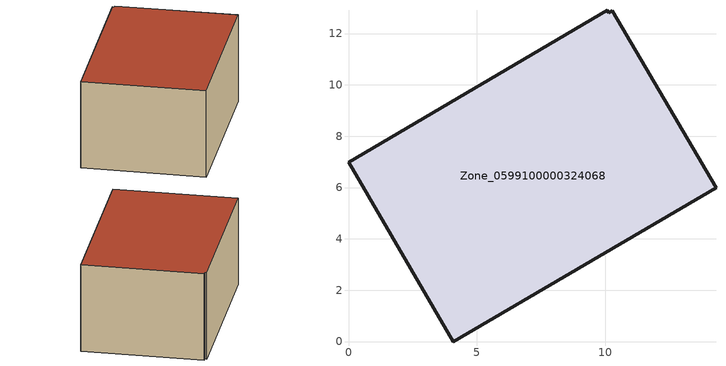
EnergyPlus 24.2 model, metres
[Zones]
Zone_0599100000324068
 floor ground (C_G): 10.28,12.88 14.32,6 4.09,0 0,6.99 10.08,12.9 10.14,12.8 z0
 wall outside (C_F): 4.09,0 14.32,6 10.28,12.88 10.14,12.8 10.08,12.9 0,6.99 4.09,0 z0:6.01
 roof outside (C_R): 14.32,6 10.28,12.88 10.14,12.8 10.08,12.9 0,6.99 4.09,0 z6.01
[BUILDING]
Pand.0599100000324068: North Axis=0; Terrain=City; Loads Convergence Tolerance Value=0.04; Temperature Convergence Tolerance Value=0.4; Solar Distribution=FullExterior; Maximum Number of Warmup Days=25; Minimum Number of Warmup Days=1
[Site:Location]
Rotterdam.The.Hague.AP_ZH_NLD Design_Conditions: Latitude=51.96; Longitude=4.45; Time Zone=1; Elevation=-4.5
[SITE:GROUNDTEMPERATURE:BUILDINGSURFACE]
18, 18, 18, 18, 18, 18, 18, 18, 18, 18, 18, 18
[MATERIAL] Thermal Absorptance=0.9; Solar Absorptance=0.7; Visible Absorptance=0.7
Name | Roughness | Thickness | Conductivity | Density | Specific Heat
G.D.1975-1991 | MediumSmooth | 0.15 | 0.288461 | 540 | 1210
F.D.1975-1991 | Rough | 0.3 | 0.230769 | 1920 | 840
R.D.1975-1991 | MediumRough | 0.2 | 0.153846 | 1500 | 1000
[CONSTRUCTION]
C_G: G.D.1975-1991
C_F: F.D.1975-1991
C_R: R.D.1975-1991
[ZONE]
Zone_0599100000324068: Type=1; Multiplier=1; Ceiling Height=Autocalculate; Volume=Autocalculate; Floor Area=autocalculate; Part of Total Floor Area=Yes
[ZONEINFILTRATION:DESIGNFLOWRATE]
Infil_Zone_0599100000324068: Zone or ZoneList or Space or SpaceList=Zone_0599100000324068; Schedule=AlwaysOn; Design Flow Rate Calculation Method=Flow/Area; Flow Rate per Floor Area=0.0042; Constant Term Coefficient=1; Temperature Term Coefficient=0; Velocity Term Coefficient=0; Velocity Squared Term Coefficient=0
[HVACTEMPLATE:ZONE:IDEALLOADSAIRSYSTEM]
Zone_0599100000324068: Maximum Heating Supply Air Temperature=50; Minimum Cooling Supply Air Temperature=13; Maximum Heating Supply Air Humidity Ratio=0.0156; Minimum Cooling Supply Air Humidity Ratio=0.0077; Heating Limit=NoLimit; Cooling Limit=NoLimit; Dehumidification Control Type=ConstantSensibleHeatRatio; Cooling Sensible Heat Ratio=0.7; Dehumidification Setpoint=60; Humidification Control Type=None; Humidification Setpoint=30; Outdoor Air Method=None; Outdoor Air Flow Rate per Person=0.00944; Outdoor Air Flow Rate per Zone Floor Area=0; Outdoor Air Flow Rate per Zone=0; Demand Controlled Ventilation Type=None; Outdoor Air Economizer Type=NoEconomizer; Heat Recovery Type=None; Sensible Heat Recovery Effectiveness=0.7; Latent Heat Recovery Effectiveness=0.65
[ZONECONTROL:THERMOSTAT]
ThermostatControl_Zone_0599100000324068: Zone or ZoneList=Zone_0599100000324068; Control Type Schedule=DualSetpointControlType; Control 1=Thermostat_Zone_0599100000324068; Temperature Difference Between Cutout And Setpoint=0
[THERMOSTATSETPOINT:DUALSETPOINT]
Thermostat_Zone_0599100000324068: Heating Setpoint Temperature Schedule=HeatingSetpoint_Zone_0599100000324068; Cooling Setpoint Temperature Schedule=CoolingSetpoint_Zone_0599100000324068
[SCHEDULE:COMPACT]
HeatingSetpoint_Zone_0599100000324068: Through: 12/31, For: AllDays, Until: 24:00, 21
CoolingSetpoint_Zone_0599100000324068: Through: 12/31, For: AllDays, Until: 24:00, 24
DualSetpointControlType: Through: 12/31, For: AllDays, Until: 24:00, 4
AlwaysOn: Through: 12/31, For: AllDays, Until: 24:00, 1
